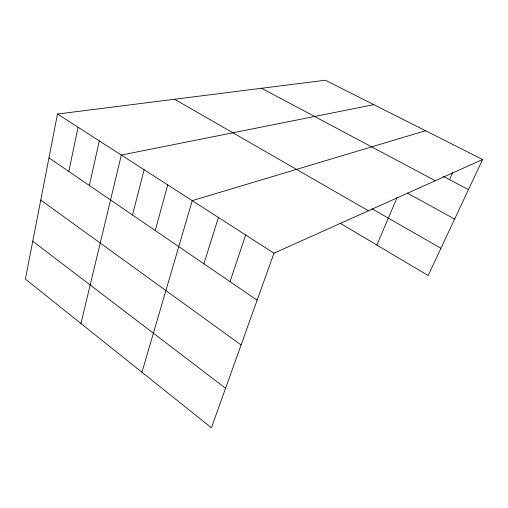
<?xml version="1.0" encoding="UTF-8"?>
<svg xmlns="http://www.w3.org/2000/svg" width="508" height="508" viewBox="0 0 508 508"><rect width="100%" height="100%" fill="white"/><g stroke="black" fill="none" stroke-linecap="round" stroke-linejoin="round"><path stroke-width="0.76" d="M57.487 114.027L25.4 279.095L211.404 427.78L273.983 253.187L482.6 159.499L325.355 80.22L57.487 114.027L273.983 253.187M68.821 171.463L78.048 127.241M89.338 185.49L99.32 140.913M80.943 323.494L121.329 155.061L373.805 104.654M132.505 214.998L144.126 169.71M155.226 230.53L167.742 184.893M141.948 372.256L192.234 200.635L425.533 130.727M203.905 263.804L218.427 217.475M230.01 281.648L245.656 234.975M376.885 245.072L397.186 197.352M449.51 179.661L452.755 172.523M482.6 159.499L428.136 275.539L340.15 223.228M443.344 176.409L468.452 189.643M261.601 88.265L435.293 180.746M407.359 193.091L454.635 219.081M372.059 208.82L440.938 248.266M174.587 99.244L368.433 210.769M48.958 157.886L257.137 300.19M40.767 200.057L241.09 344.957M32.766 241.205L225.571 388.252"/></g></svg>
